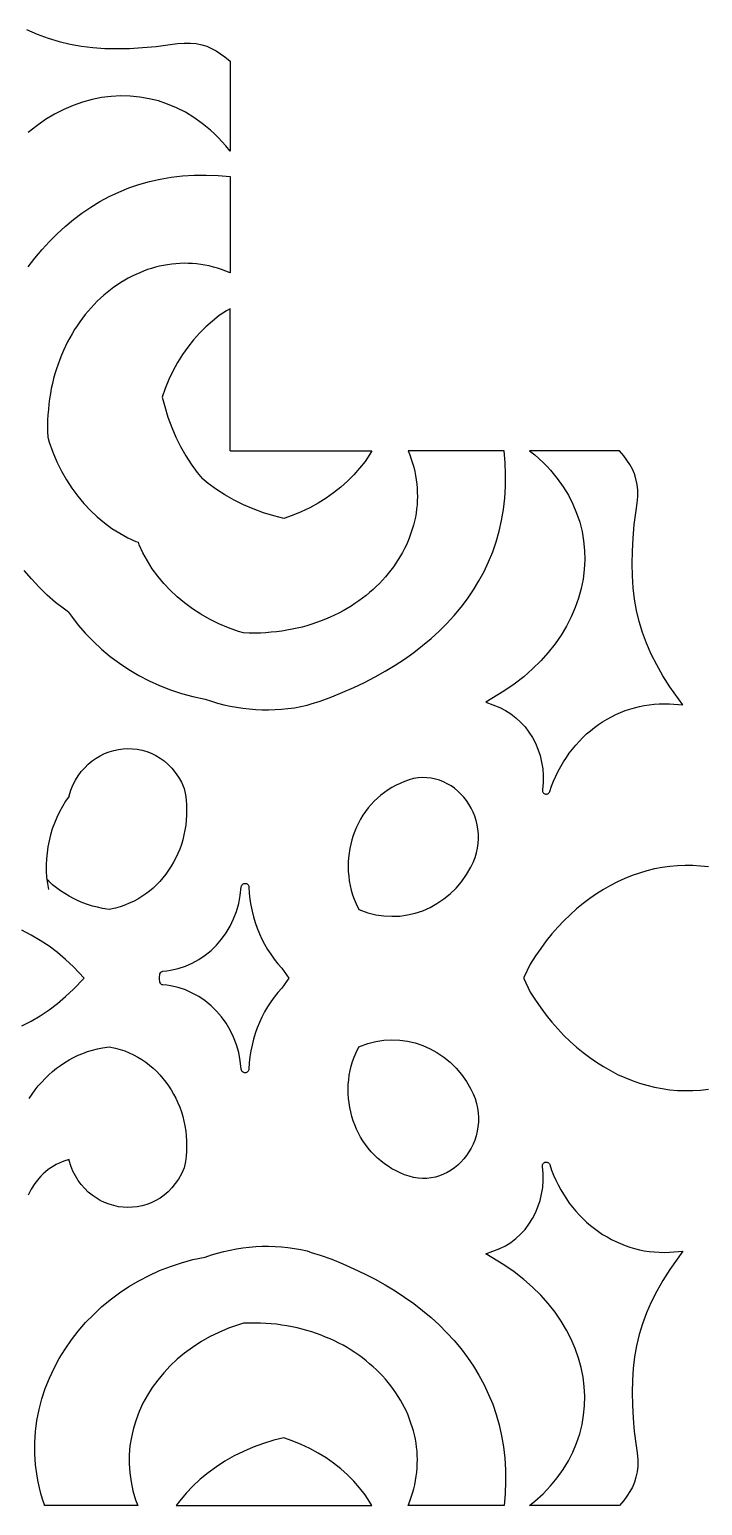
# Model space of a CAD drawing. Extents: x -1917 to -261, y -485 to 605.
# Drawn here: x -1780.2 to -1727.9, y -414.8 to -300.2 of the extents above; entities that cross this region are included whole.
import ezdxf

# ---------------------------------------------------------------- set-up
doc = ezdxf.new("R2010")
doc.units = 0
doc.layers.add('LAYER_1', color=18, linetype='CONTINUOUS')

msp = doc.modelspace()

# ---------------------------------------------------------------- linework, layer by layer
at = {"layer": 'LAYER_1'}
for points in [[(-1780.44, -300.17), (-1779.61, -300.53), (-1778.76, -300.84), (-1777.92, -301.1), (-1777.06, -301.3), (-1776.18, -301.46), (-1775.29, -301.57), (-1774.37, -301.63), (-1773.42, -301.65), (-1772.45, -301.63), (-1771.43, -301.57), (-1770.38, -301.48), (-1769.29, -301.34), (-1768.72, -301.26), (-1768.2, -301.22), (-1767.71, -301.22), (-1767.26, -301.26), (-1766.84, -301.35), (-1766.45, -301.47), (-1766.07, -301.63), (-1765.72, -301.82), (-1765.38, -302.05), (-1765.04, -302.3), (-1764.64, -302.63), (-1764.64, -309.63), (-1764.97, -309.21), (-1765.56, -308.57), (-1765.85, -308.27), (-1766.16, -307.99), (-1766.79, -307.47), (-1767.44, -307.01), (-1768.1, -306.6), (-1768.79, -306.25), (-1769.49, -305.96), (-1770.2, -305.72), (-1770.92, -305.54), (-1771.65, -305.42), (-1772.39, -305.34), (-1773.13, -305.33), (-1773.87, -305.37), (-1774.62, -305.46), (-1775.36, -305.61), (-1776.1, -305.81), (-1776.83, -306.07), (-1777.55, -306.38), (-1778.27, -306.74), (-1778.97, -307.16), (-1779.65, -307.64), (-1780.32, -308.16)], [(-1780.32, -318.61), (-1779.79, -317.93), (-1779.24, -317.27), (-1778.67, -316.64), (-1778.07, -316.04), (-1777.45, -315.47), (-1776.81, -314.94), (-1776.15, -314.44), (-1775.46, -313.97), (-1774.76, -313.54), (-1774.03, -313.15), (-1773.28, -312.8), (-1772.5, -312.48), (-1771.71, -312.21), (-1770.89, -311.98), (-1770.06, -311.79), (-1769.2, -311.64), (-1768.32, -311.54), (-1767.42, -311.49), (-1766.5, -311.48), (-1765.55, -311.52), (-1764.64, -311.6), (-1764.64, -319.06), (-1764.96, -318.93), (-1765.29, -318.81), (-1765.61, -318.71), (-1765.93, -318.62), (-1766.26, -318.54), (-1766.59, -318.47), (-1766.91, -318.42), (-1767.24, -318.38), (-1767.56, -318.35), (-1767.89, -318.34), (-1768.21, -318.33), (-1768.53, -318.34), (-1768.85, -318.36), (-1769.17, -318.39), (-1769.49, -318.44), (-1769.81, -318.49), (-1770.12, -318.56), (-1770.43, -318.64), (-1770.74, -318.73), (-1771.05, -318.82), (-1771.35, -318.94), (-1771.65, -319.06), (-1771.95, -319.19), (-1772.25, -319.33), (-1772.54, -319.48), (-1772.82, -319.64), (-1773.11, -319.82), (-1773.38, -320), (-1773.66, -320.19), (-1773.93, -320.39), (-1774.19, -320.6), (-1774.45, -320.82), (-1774.7, -321.05), (-1774.95, -321.28), (-1775.19, -321.53), (-1775.43, -321.78), (-1775.66, -322.05), (-1775.88, -322.32), (-1776.1, -322.6), (-1776.31, -322.89), (-1776.52, -323.18), (-1776.71, -323.48), (-1776.9, -323.8), (-1777.08, -324.11), (-1777.26, -324.44), (-1777.42, -324.77), (-1777.58, -325.11), (-1777.73, -325.46), (-1777.87, -325.81), (-1778, -326.17), (-1778.12, -326.54), (-1778.24, -326.91), (-1778.34, -327.29), (-1778.43, -327.68), (-1778.52, -328.07), (-1778.59, -328.46), (-1778.66, -328.87), (-1778.71, -329.28), (-1778.75, -329.69), (-1778.79, -330.11), (-1778.81, -330.53), (-1778.82, -330.96), (-1778.82, -331.39), (-1778.8, -331.83), (-1778.68, -332.23), (-1778.41, -333.01), (-1778.09, -333.76), (-1777.74, -334.47), (-1777.35, -335.16), (-1776.93, -335.8), (-1776.47, -336.42), (-1775.99, -337), (-1775.48, -337.54), (-1774.95, -338.04), (-1774.39, -338.5), (-1773.81, -338.93), (-1773.2, -339.31), (-1772.58, -339.65), (-1771.95, -339.94), (-1771.76, -340.01)], [(-1764.64, -332.89), (-1764.64, -321.86), (-1764.91, -322.02), (-1765.47, -322.4), (-1766.01, -322.82), (-1766.52, -323.27), (-1767.01, -323.76), (-1767.48, -324.29), (-1767.92, -324.84), (-1768.33, -325.43), (-1768.72, -326.05), (-1769.07, -326.7), (-1769.39, -327.37), (-1769.68, -328.07), (-1769.9, -328.72), (-1769.71, -329.47), (-1769.46, -330.29), (-1769.17, -331.08), (-1768.85, -331.84), (-1768.48, -332.57), (-1768.08, -333.28), (-1767.65, -333.95), (-1767.18, -334.59), (-1766.8, -335.05)], [(-1777.18, -345.43), (-1776.96, -345.75), (-1776.43, -346.44), (-1775.86, -347.09), (-1775.25, -347.72), (-1774.61, -348.32), (-1773.94, -348.88), (-1773.23, -349.41), (-1772.49, -349.9), (-1771.73, -350.35), (-1770.93, -350.77), (-1770.11, -351.14), (-1769.27, -351.47), (-1768.41, -351.75), (-1767.52, -351.99), (-1766.56, -352.19), (-1766.08, -352.36), (-1765.6, -352.5), (-1765.11, -352.63), (-1764.62, -352.74), (-1764.13, -352.83), (-1763.64, -352.9), (-1763.14, -352.96), (-1762.64, -353), (-1762.14, -353.02), (-1761.64, -353.02), (-1761.14, -353.01), (-1760.64, -352.98), (-1760.14, -352.93), (-1759.64, -352.86), (-1759.15, -352.77), (-1758.65, -352.67), (-1758.34, -352.56), (-1757.64, -352.35), (-1756.74, -352.01), (-1755.87, -351.66), (-1755.01, -351.29), (-1754.18, -350.89), (-1753.37, -350.47), (-1752.58, -350.03), (-1751.82, -349.56), (-1751.08, -349.08), (-1750.36, -348.57), (-1749.68, -348.04), (-1749.02, -347.49), (-1748.39, -346.91), (-1747.79, -346.32), (-1747.22, -345.7), (-1746.69, -345.06), (-1746.19, -344.4), (-1745.72, -343.71), (-1745.3, -343.01), (-1744.9, -342.28), (-1744.55, -341.53), (-1744.23, -340.75), (-1743.96, -339.96), (-1743.73, -339.14), (-1743.54, -338.31), (-1743.39, -337.45), (-1743.29, -336.57), (-1743.24, -335.67), (-1743.23, -334.75), (-1743.27, -333.8), (-1743.35, -332.89), (-1750.81, -332.89), (-1750.68, -333.21), (-1750.56, -333.54), (-1750.46, -333.86), (-1750.37, -334.18), (-1750.29, -334.51), (-1750.22, -334.83), (-1750.17, -335.16), (-1750.13, -335.49), (-1750.1, -335.81), (-1750.09, -336.13), (-1750.08, -336.46), (-1750.09, -336.78), (-1750.11, -337.1), (-1750.14, -337.42), (-1750.19, -337.74), (-1750.24, -338.06), (-1750.31, -338.37), (-1750.39, -338.68), (-1750.48, -338.99), (-1750.58, -339.3), (-1750.69, -339.6), (-1750.81, -339.9), (-1750.94, -340.2), (-1751.08, -340.5), (-1751.23, -340.79), (-1751.39, -341.07), (-1751.57, -341.35), (-1751.75, -341.63), (-1751.94, -341.91), (-1752.14, -342.18), (-1752.35, -342.44), (-1752.57, -342.7), (-1752.8, -342.95), (-1753.03, -343.2), (-1753.28, -343.44), (-1753.53, -343.68), (-1753.8, -343.91), (-1754.07, -344.13), (-1754.35, -344.35), (-1754.64, -344.56), (-1754.93, -344.76), (-1755.24, -344.96), (-1755.55, -345.15), (-1755.86, -345.33), (-1756.19, -345.51), (-1756.52, -345.67), (-1756.86, -345.83), (-1757.21, -345.98), (-1757.56, -346.12), (-1757.92, -346.25), (-1758.29, -346.37), (-1758.66, -346.49), (-1759.04, -346.59), (-1759.43, -346.68), (-1759.82, -346.77), (-1760.22, -346.84), (-1760.62, -346.91), (-1761.03, -346.96), (-1761.44, -347), (-1761.86, -347.04), (-1762.28, -347.06), (-1762.71, -347.07), (-1763.14, -347.07), (-1763.58, -347.05), (-1763.98, -346.93), (-1764.76, -346.65), (-1765.51, -346.34), (-1766.22, -345.98), (-1766.91, -345.6), (-1767.55, -345.17), (-1768.17, -344.72), (-1768.75, -344.24), (-1769.29, -343.73), (-1769.79, -343.2), (-1770.25, -342.64), (-1770.68, -342.06), (-1771.06, -341.45), (-1771.4, -340.83), (-1771.69, -340.2), (-1771.76, -340.01)], [(-1764.64, -332.89), (-1753.61, -332.89), (-1753.77, -333.16), (-1754.15, -333.72), (-1754.57, -334.25), (-1755.02, -334.77), (-1755.51, -335.26), (-1756.04, -335.73), (-1756.59, -336.17), (-1757.18, -336.58), (-1757.8, -336.96), (-1758.45, -337.32), (-1759.12, -337.64), (-1759.82, -337.93), (-1760.47, -338.15), (-1761.23, -337.96), (-1762.04, -337.71), (-1762.83, -337.42), (-1763.59, -337.1), (-1764.32, -336.73), (-1765.03, -336.33), (-1765.7, -335.9), (-1766.34, -335.43), (-1766.8, -335.05)], [(-1777.18, -345.43), (-1777.5, -345.21), (-1778.19, -344.68), (-1778.84, -344.11), (-1779.47, -343.5), (-1780.07, -342.86), (-1780.63, -342.19)], [(-1777.16, -359.76), (-1777.14, -359.76), (-1777.13, -359.7), (-1777, -359.28), (-1776.84, -358.88), (-1776.65, -358.5), (-1776.43, -358.15), (-1776.19, -357.82), (-1775.93, -357.52), (-1775.65, -357.25), (-1775.35, -357), (-1775.04, -356.78), (-1774.72, -356.59), (-1774.38, -356.43), (-1774.03, -356.29), (-1773.67, -356.19), (-1773.31, -356.11), (-1772.95, -356.06), (-1772.58, -356.04), (-1772.21, -356.05), (-1771.84, -356.09), (-1771.47, -356.17), (-1771.11, -356.27), (-1770.76, -356.4), (-1770.41, -356.57), (-1770.07, -356.77), (-1769.75, -357), (-1769.44, -357.27), (-1769.16, -357.56), (-1768.89, -357.89), (-1768.64, -358.25), (-1768.42, -358.64), (-1768.19, -359.13), (-1768.1, -359.62), (-1768.05, -360.02), (-1768.02, -360.42), (-1768.01, -360.82), (-1768.01, -361.21), (-1768.04, -361.6), (-1768.08, -361.99), (-1768.14, -362.37), (-1768.22, -362.75), (-1768.31, -363.12), (-1768.42, -363.48), (-1768.55, -363.84), (-1768.69, -364.19), (-1768.85, -364.53), (-1769.02, -364.86), (-1769.21, -365.18), (-1769.41, -365.49), (-1769.63, -365.79), (-1769.85, -366.08), (-1770.1, -366.36), (-1770.35, -366.62), (-1770.62, -366.87), (-1770.9, -367.11), (-1771.19, -367.33), (-1771.5, -367.54), (-1771.81, -367.73), (-1772.14, -367.91), (-1772.47, -368.06), (-1772.82, -368.2), (-1773.17, -368.33), (-1773.54, -368.43), (-1774.03, -368.54), (-1774.55, -368.45), (-1774.94, -368.37), (-1775.33, -368.27), (-1775.7, -368.15), (-1776.08, -368.02), (-1776.44, -367.86), (-1776.79, -367.69), (-1777.14, -367.51), (-1777.47, -367.3), (-1777.8, -367.09), (-1778.11, -366.85), (-1778.42, -366.61), (-1778.71, -366.34), (-1778.86, -366.2)], [(-1727.48, -365.23), (-1728.08, -365.16), (-1728.69, -365.13), (-1729.29, -365.12), (-1729.88, -365.14), (-1730.48, -365.2), (-1731.07, -365.28), (-1731.66, -365.39), (-1732.25, -365.53), (-1732.83, -365.71), (-1733.4, -365.9), (-1733.97, -366.13), (-1734.53, -366.39), (-1735.09, -366.67), (-1735.63, -366.98), (-1736.17, -367.32), (-1736.69, -367.69), (-1737.21, -368.08), (-1737.72, -368.5), (-1738.21, -368.95), (-1738.7, -369.42), (-1739.17, -369.91), (-1739.63, -370.44), (-1740.07, -370.98), (-1740.5, -371.56), (-1740.91, -372.15), (-1741.31, -372.78), (-1741.82, -373.83), (-1741.82, -373.87), (-1741.82, -373.9), (-1741.31, -374.96), (-1740.91, -375.58), (-1740.5, -376.18), (-1740.07, -376.75), (-1739.63, -377.3), (-1739.17, -377.82), (-1738.7, -378.32), (-1738.21, -378.79), (-1737.72, -379.24), (-1737.21, -379.65), (-1736.69, -380.05), (-1736.17, -380.41), (-1735.63, -380.75), (-1735.09, -381.06), (-1734.53, -381.35), (-1733.97, -381.6), (-1733.4, -381.83), (-1732.83, -382.03), (-1732.25, -382.2), (-1731.66, -382.34), (-1731.07, -382.45), (-1730.48, -382.54), (-1729.88, -382.59), (-1729.29, -382.61), (-1728.69, -382.61), (-1728.08, -382.57), (-1727.48, -382.5)], [(-1780.8, -377.59), (-1780.08, -377.21), (-1779.38, -376.79), (-1778.7, -376.34), (-1778.04, -375.84), (-1777.41, -375.31), (-1776.79, -374.73), (-1775.96, -373.87), (-1776.79, -373), (-1777.41, -372.43), (-1778.04, -371.89), (-1778.7, -371.4), (-1779.38, -370.94), (-1780.08, -370.53), (-1780.8, -370.15)], [(-1780.23, -383.22), (-1780.01, -382.89), (-1779.77, -382.56), (-1779.53, -382.25), (-1779.27, -381.95), (-1779, -381.67), (-1778.71, -381.39), (-1778.42, -381.13), (-1778.11, -380.88), (-1777.8, -380.65), (-1777.47, -380.43), (-1777.14, -380.23), (-1776.79, -380.04), (-1776.44, -379.87), (-1776.08, -379.72), (-1775.7, -379.58), (-1775.33, -379.46), (-1774.94, -379.36), (-1774.55, -379.28), (-1774.03, -379.2), (-1773.54, -379.31), (-1773.17, -379.41), (-1772.82, -379.53), (-1772.47, -379.67), (-1772.14, -379.83), (-1771.81, -380), (-1771.5, -380.2), (-1771.19, -380.4), (-1770.9, -380.63), (-1770.62, -380.86), (-1770.35, -381.11), (-1770.1, -381.38), (-1769.85, -381.66), (-1769.63, -381.95), (-1769.41, -382.25), (-1769.21, -382.56), (-1769.02, -382.88), (-1768.85, -383.21), (-1768.69, -383.55), (-1768.55, -383.9), (-1768.42, -384.25), (-1768.31, -384.62), (-1768.22, -384.99), (-1768.14, -385.36), (-1768.08, -385.75), (-1768.04, -386.13), (-1768.01, -386.52), (-1768.01, -386.92), (-1768.02, -387.31), (-1768.05, -387.71), (-1768.1, -388.11), (-1768.19, -388.6), (-1768.42, -389.09), (-1768.64, -389.48), (-1768.89, -389.84), (-1769.16, -390.17), (-1769.44, -390.47), (-1769.75, -390.73), (-1770.07, -390.96), (-1770.41, -391.16), (-1770.76, -391.33), (-1771.11, -391.47), (-1771.47, -391.57), (-1771.84, -391.64), (-1772.21, -391.68), (-1772.58, -391.69), (-1772.95, -391.68), (-1773.31, -391.63), (-1773.67, -391.55), (-1774.03, -391.44), (-1774.38, -391.31), (-1774.72, -391.15), (-1775.04, -390.95), (-1775.35, -390.73), (-1775.65, -390.49), (-1775.93, -390.21), (-1776.19, -389.91), (-1776.43, -389.59), (-1776.65, -389.23), (-1776.84, -388.86), (-1777, -388.46), (-1777.13, -388.03), (-1777.14, -387.97), (-1777.21, -387.99), (-1777.46, -388.06), (-1777.69, -388.14), (-1777.92, -388.24), (-1778.14, -388.35), (-1778.36, -388.47), (-1778.57, -388.61), (-1778.77, -388.75), (-1778.97, -388.91), (-1779.15, -389.08), (-1779.33, -389.25), (-1779.49, -389.43), (-1779.81, -389.84), (-1780.08, -390.28), (-1780.31, -390.74)]]:
    msp.add_lwpolyline(points, dxfattribs=at)
for points in [[(-1734.38, -332.89), (-1741.38, -332.89), (-1740.96, -333.22), (-1740.32, -333.8), (-1740.02, -334.1), (-1739.74, -334.41), (-1739.22, -335.04), (-1738.76, -335.69), (-1738.35, -336.35), (-1738, -337.04), (-1737.71, -337.74), (-1737.47, -338.45), (-1737.29, -339.17), (-1737.17, -339.9), (-1737.09, -340.64), (-1737.08, -341.38), (-1737.12, -342.12), (-1737.21, -342.87), (-1737.36, -343.61), (-1737.56, -344.35), (-1737.82, -345.08), (-1738.13, -345.8), (-1738.5, -346.52), (-1738.91, -347.22), (-1739.39, -347.9), (-1739.92, -348.57), (-1740.5, -349.22), (-1741.13, -349.85), (-1741.82, -350.45), (-1742.56, -351.03), (-1743.36, -351.58), (-1744.76, -352.43), (-1743.69, -352.85), (-1743.24, -353.07), (-1742.82, -353.34), (-1742.43, -353.64), (-1742.06, -353.98), (-1741.72, -354.35), (-1741.42, -354.75), (-1741.15, -355.17), (-1740.91, -355.62), (-1740.72, -356.09), (-1740.55, -356.58), (-1740.43, -357.09), (-1740.35, -357.61), (-1740.31, -358.14), (-1740.32, -358.68), (-1740.37, -359.23), (-1740.37, -359.3), (-1740.36, -359.36), (-1740.34, -359.41), (-1740.32, -359.46), (-1740.28, -359.5), (-1740.24, -359.53), (-1740.19, -359.55), (-1740.14, -359.57), (-1740.09, -359.57), (-1740.04, -359.57), (-1739.99, -359.56), (-1739.95, -359.55), (-1739.9, -359.52), (-1739.86, -359.48), (-1739.83, -359.43), (-1739.8, -359.37), (-1739.66, -358.96), (-1739.5, -358.56), (-1739.33, -358.17), (-1739.15, -357.79), (-1738.95, -357.42), (-1738.74, -357.07), (-1738.51, -356.72), (-1738.28, -356.39), (-1738.03, -356.07), (-1737.77, -355.76), (-1737.5, -355.46), (-1737.23, -355.18), (-1736.94, -354.9), (-1736.64, -354.65), (-1736.33, -354.4), (-1736.01, -354.17), (-1735.69, -353.95), (-1735.35, -353.75), (-1735.01, -353.56), (-1734.67, -353.39), (-1734.31, -353.23), (-1733.95, -353.09), (-1733.59, -352.97), (-1733.22, -352.86), (-1732.84, -352.76), (-1732.46, -352.69), (-1732.08, -352.63), (-1731.69, -352.59), (-1731.3, -352.56), (-1730.9, -352.55), (-1730.5, -352.57), (-1729.45, -352.65), (-1730.46, -351.23), (-1731.01, -350.38), (-1731.49, -349.53), (-1731.92, -348.69), (-1732.28, -347.85), (-1732.59, -347.01), (-1732.85, -346.17), (-1733.05, -345.31), (-1733.21, -344.43), (-1733.32, -343.54), (-1733.38, -342.62), (-1733.4, -341.67), (-1733.38, -340.69), (-1733.32, -339.68), (-1733.23, -338.63), (-1733.09, -337.54), (-1733.01, -336.97), (-1732.97, -336.45), (-1732.97, -335.96), (-1733.01, -335.51), (-1733.1, -335.09), (-1733.22, -334.7), (-1733.38, -334.32), (-1733.57, -333.97), (-1733.8, -333.63), (-1734.05, -333.29)], [(-1749.67, -368.63), (-1749.1, -368.38), (-1748.56, -368.08), (-1748.04, -367.72), (-1747.54, -367.32), (-1747.08, -366.87), (-1746.66, -366.38), (-1746.27, -365.83), (-1745.92, -365.25), (-1745.74, -364.88), (-1745.6, -364.51), (-1745.49, -364.14), (-1745.41, -363.77), (-1745.36, -363.4), (-1745.34, -363.03), (-1745.34, -362.67), (-1745.38, -362.31), (-1745.44, -361.96), (-1745.52, -361.62), (-1745.63, -361.29), (-1745.76, -360.97), (-1745.91, -360.66), (-1746.08, -360.36), (-1746.27, -360.08), (-1746.48, -359.81), (-1746.7, -359.57), (-1746.94, -359.34), (-1747.2, -359.12), (-1747.47, -358.93), (-1747.76, -358.77), (-1748.05, -358.62), (-1748.36, -358.5), (-1748.68, -358.41), (-1749.01, -358.34), (-1749.34, -358.3), (-1749.68, -358.29), (-1750.03, -358.32), (-1750.38, -358.37), (-1750.73, -358.46), (-1751.08, -358.59), (-1751.42, -358.74), (-1751.74, -358.89), (-1752.06, -359.06), (-1752.36, -359.24), (-1752.65, -359.44), (-1752.93, -359.65), (-1753.19, -359.88), (-1753.45, -360.12), (-1753.68, -360.38), (-1753.91, -360.65), (-1754.12, -360.92), (-1754.31, -361.21), (-1754.49, -361.51), (-1754.66, -361.82), (-1754.81, -362.13), (-1754.95, -362.46), (-1755.07, -362.79), (-1755.17, -363.12), (-1755.26, -363.46), (-1755.33, -363.81), (-1755.39, -364.16), (-1755.43, -364.52), (-1755.45, -364.87), (-1755.46, -365.23), (-1755.45, -365.59), (-1755.42, -365.95), (-1755.37, -366.31), (-1755.3, -366.67), (-1755.22, -367.03), (-1755.12, -367.39), (-1754.99, -367.74), (-1754.85, -368.09), (-1754.64, -368.54), (-1753.93, -368.79), (-1753.31, -368.95), (-1752.69, -369.04), (-1752.07, -369.07), (-1751.45, -369.05), (-1750.85, -368.96), (-1750.25, -368.82)], [(-1760.08, -373.87), (-1760.62, -374.65), (-1760.92, -374.99), (-1761.2, -375.34), (-1761.47, -375.71), (-1761.72, -376.1), (-1761.95, -376.49), (-1762.16, -376.9), (-1762.35, -377.31), (-1762.53, -377.74), (-1762.68, -378.17), (-1762.81, -378.62), (-1762.93, -379.07), (-1763.02, -379.52), (-1763.09, -379.99), (-1763.14, -380.46), (-1763.17, -380.94), (-1763.18, -381), (-1763.2, -381.06), (-1763.23, -381.11), (-1763.27, -381.15), (-1763.31, -381.18), (-1763.36, -381.21), (-1763.41, -381.22), (-1763.46, -381.23), (-1763.51, -381.22), (-1763.56, -381.21), (-1763.61, -381.19), (-1763.65, -381.16), (-1763.69, -381.12), (-1763.72, -381.08), (-1763.75, -381.02), (-1763.76, -380.95), (-1763.84, -380.29), (-1763.96, -379.66), (-1764.14, -379.05), (-1764.36, -378.46), (-1764.63, -377.91), (-1764.95, -377.38), (-1765.3, -376.89), (-1765.69, -376.44), (-1766.11, -376.02), (-1766.57, -375.64), (-1767.05, -375.31), (-1767.57, -375.03), (-1768.11, -374.79), (-1768.67, -374.61), (-1769.25, -374.48), (-1769.54, -374.43), (-1769.85, -374.4), (-1769.91, -374.39), (-1769.97, -374.36), (-1770.02, -374.32), (-1770.05, -374.27), (-1770.08, -374.19), (-1770.1, -374.1), (-1770.12, -374), (-1770.12, -373.87), (-1770.12, -373.74), (-1770.1, -373.63), (-1770.08, -373.54), (-1770.05, -373.47), (-1770.02, -373.41), (-1769.97, -373.37), (-1769.91, -373.35), (-1769.85, -373.33), (-1769.54, -373.3), (-1769.25, -373.26), (-1768.67, -373.13), (-1768.11, -372.94), (-1767.57, -372.71), (-1767.05, -372.42), (-1766.57, -372.09), (-1766.11, -371.72), (-1765.69, -371.3), (-1765.3, -370.84), (-1764.95, -370.35), (-1764.63, -369.83), (-1764.36, -369.27), (-1764.14, -368.69), (-1763.96, -368.08), (-1763.84, -367.45), (-1763.76, -366.78), (-1763.75, -366.72), (-1763.72, -366.66), (-1763.69, -366.61), (-1763.65, -366.57), (-1763.61, -366.54), (-1763.56, -366.52), (-1763.51, -366.51), (-1763.46, -366.51), (-1763.41, -366.51), (-1763.36, -366.53), (-1763.31, -366.55), (-1763.27, -366.58), (-1763.23, -366.63), (-1763.2, -366.68), (-1763.18, -366.73), (-1763.17, -366.8), (-1763.14, -367.28), (-1763.09, -367.75), (-1763.02, -368.21), (-1762.93, -368.67), (-1762.81, -369.12), (-1762.68, -369.56), (-1762.53, -370), (-1762.35, -370.42), (-1762.16, -370.84), (-1761.95, -371.24), (-1761.72, -371.64), (-1761.47, -372.02), (-1761.2, -372.39), (-1760.92, -372.75), (-1760.62, -373.09)], [(-1749.67, -379.11), (-1749.1, -379.36), (-1748.56, -379.66), (-1748.04, -380.01), (-1747.54, -380.41), (-1747.08, -380.86), (-1746.66, -381.36), (-1746.27, -381.9), (-1745.92, -382.49), (-1745.74, -382.86), (-1745.6, -383.23), (-1745.49, -383.6), (-1745.41, -383.97), (-1745.36, -384.34), (-1745.34, -384.7), (-1745.34, -385.07), (-1745.38, -385.42), (-1745.44, -385.77), (-1745.52, -386.12), (-1745.63, -386.45), (-1745.76, -386.77), (-1745.91, -387.08), (-1746.08, -387.37), (-1746.27, -387.66), (-1746.48, -387.92), (-1746.7, -388.17), (-1746.94, -388.4), (-1747.2, -388.61), (-1747.47, -388.8), (-1747.76, -388.97), (-1748.05, -389.11), (-1748.36, -389.23), (-1748.68, -389.33), (-1749.01, -389.39), (-1749.34, -389.43), (-1749.68, -389.44), (-1750.03, -389.42), (-1750.38, -389.36), (-1750.73, -389.27), (-1751.08, -389.15), (-1751.42, -388.99), (-1751.74, -388.84), (-1752.06, -388.68), (-1752.36, -388.49), (-1752.65, -388.29), (-1752.93, -388.08), (-1753.19, -387.85), (-1753.45, -387.61), (-1753.68, -387.36), (-1753.91, -387.09), (-1754.12, -386.81), (-1754.31, -386.52), (-1754.49, -386.22), (-1754.66, -385.92), (-1754.81, -385.6), (-1754.95, -385.28), (-1755.07, -384.95), (-1755.17, -384.61), (-1755.26, -384.27), (-1755.33, -383.92), (-1755.39, -383.57), (-1755.43, -383.22), (-1755.45, -382.86), (-1755.46, -382.5), (-1755.45, -382.14), (-1755.42, -381.78), (-1755.37, -381.42), (-1755.3, -381.06), (-1755.22, -380.7), (-1755.12, -380.35), (-1754.99, -380), (-1754.85, -379.65), (-1754.64, -379.2), (-1753.93, -378.94), (-1753.31, -378.79), (-1752.69, -378.7), (-1752.07, -378.66), (-1751.45, -378.69), (-1750.85, -378.77), (-1750.25, -378.91)], [(-1734.38, -414.85), (-1741.38, -414.85), (-1740.96, -414.51), (-1740.32, -413.93), (-1740.02, -413.63), (-1739.74, -413.33), (-1739.22, -412.7), (-1738.76, -412.05), (-1738.35, -411.38), (-1738, -410.7), (-1737.71, -410), (-1737.47, -409.29), (-1737.29, -408.56), (-1737.17, -407.83), (-1737.09, -407.1), (-1737.08, -406.36), (-1737.12, -405.61), (-1737.21, -404.87), (-1737.36, -404.13), (-1737.56, -403.39), (-1737.82, -402.66), (-1738.13, -401.93), (-1738.5, -401.22), (-1738.91, -400.52), (-1739.39, -399.83), (-1739.92, -399.16), (-1740.5, -398.51), (-1741.13, -397.89), (-1741.82, -397.28), (-1742.56, -396.7), (-1743.36, -396.16), (-1744.76, -395.3), (-1743.69, -394.89), (-1743.24, -394.66), (-1742.82, -394.4), (-1742.43, -394.09), (-1742.06, -393.76), (-1741.72, -393.39), (-1741.42, -392.99), (-1741.15, -392.56), (-1740.91, -392.11), (-1740.72, -391.64), (-1740.55, -391.15), (-1740.43, -390.65), (-1740.35, -390.13), (-1740.31, -389.6), (-1740.32, -389.06), (-1740.37, -388.5), (-1740.37, -388.44), (-1740.36, -388.38), (-1740.34, -388.32), (-1740.32, -388.28), (-1740.28, -388.24), (-1740.24, -388.21), (-1740.19, -388.18), (-1740.14, -388.17), (-1740.09, -388.16), (-1740.04, -388.16), (-1739.99, -388.17), (-1739.95, -388.19), (-1739.9, -388.22), (-1739.86, -388.26), (-1739.83, -388.31), (-1739.8, -388.36), (-1739.66, -388.78), (-1739.5, -389.18), (-1739.33, -389.57), (-1739.15, -389.94), (-1738.95, -390.31), (-1738.74, -390.67), (-1738.51, -391.01), (-1738.28, -391.35), (-1738.03, -391.67), (-1737.77, -391.98), (-1737.5, -392.28), (-1737.23, -392.56), (-1736.94, -392.83), (-1736.64, -393.09), (-1736.33, -393.33), (-1736.01, -393.56), (-1735.69, -393.78), (-1735.35, -393.98), (-1735.01, -394.17), (-1734.67, -394.34), (-1734.31, -394.5), (-1733.95, -394.64), (-1733.59, -394.77), (-1733.22, -394.88), (-1732.84, -394.97), (-1732.46, -395.05), (-1732.08, -395.11), (-1731.69, -395.15), (-1731.3, -395.17), (-1730.9, -395.18), (-1730.5, -395.17), (-1729.45, -395.09), (-1730.46, -396.5), (-1731.01, -397.36), (-1731.49, -398.2), (-1731.92, -399.04), (-1732.28, -399.88), (-1732.59, -400.72), (-1732.85, -401.57), (-1733.05, -402.43), (-1733.21, -403.3), (-1733.32, -404.2), (-1733.38, -405.12), (-1733.4, -406.06), (-1733.38, -407.04), (-1733.32, -408.05), (-1733.23, -409.11), (-1733.09, -410.2), (-1733.01, -410.76), (-1732.97, -411.29), (-1732.97, -411.78), (-1733.01, -412.23), (-1733.1, -412.65), (-1733.22, -413.04), (-1733.38, -413.41), (-1733.57, -413.76), (-1733.8, -414.11), (-1734.05, -414.45)], [(-1743.35, -414.85), (-1750.81, -414.85), (-1750.68, -414.52), (-1750.56, -414.2), (-1750.46, -413.88), (-1750.37, -413.55), (-1750.29, -413.23), (-1750.22, -412.9), (-1750.17, -412.57), (-1750.13, -412.25), (-1750.1, -411.92), (-1750.09, -411.6), (-1750.08, -411.28), (-1750.09, -410.95), (-1750.11, -410.63), (-1750.14, -410.31), (-1750.19, -410), (-1750.24, -409.68), (-1750.31, -409.36), (-1750.39, -409.05), (-1750.48, -408.74), (-1750.58, -408.44), (-1750.69, -408.13), (-1750.81, -407.83), (-1750.94, -407.53), (-1751.08, -407.24), (-1751.23, -406.95), (-1751.39, -406.66), (-1751.57, -406.38), (-1751.75, -406.1), (-1751.94, -405.83), (-1752.14, -405.56), (-1752.35, -405.3), (-1752.57, -405.04), (-1752.8, -404.78), (-1753.03, -404.53), (-1753.28, -404.29), (-1753.53, -404.06), (-1753.8, -403.83), (-1754.07, -403.6), (-1754.35, -403.38), (-1754.64, -403.17), (-1754.93, -402.97), (-1755.24, -402.77), (-1755.55, -402.58), (-1755.86, -402.4), (-1756.19, -402.23), (-1756.52, -402.06), (-1756.86, -401.91), (-1757.21, -401.76), (-1757.56, -401.62), (-1757.92, -401.48), (-1758.29, -401.36), (-1758.66, -401.25), (-1759.04, -401.14), (-1759.43, -401.05), (-1759.82, -400.97), (-1760.22, -400.89), (-1760.62, -400.83), (-1761.03, -400.77), (-1761.44, -400.73), (-1761.86, -400.7), (-1762.28, -400.68), (-1762.71, -400.67), (-1763.14, -400.67), (-1763.58, -400.68), (-1763.98, -400.8), (-1764.76, -401.08), (-1765.51, -401.4), (-1766.22, -401.75), (-1766.91, -402.14), (-1767.55, -402.56), (-1768.17, -403.01), (-1768.75, -403.49), (-1769.29, -404), (-1769.79, -404.54), (-1770.25, -405.1), (-1770.68, -405.68), (-1771.06, -406.28), (-1771.4, -406.9), (-1771.69, -407.54), (-1771.94, -408.19), (-1772.14, -408.85), (-1772.3, -409.53), (-1772.41, -410.21), (-1772.47, -410.9), (-1772.47, -411.6), (-1772.43, -412.3), (-1772.33, -413), (-1772.18, -413.7), (-1771.97, -414.4), (-1771.8, -414.85), (-1779.04, -414.85), (-1779.06, -414.79), (-1779.21, -414.35), (-1779.34, -413.91), (-1779.45, -413.47), (-1779.55, -413.02), (-1779.63, -412.58), (-1779.75, -411.7), (-1779.81, -410.82), (-1779.8, -409.95), (-1779.75, -409.09), (-1779.64, -408.24), (-1779.47, -407.39), (-1779.25, -406.57), (-1778.99, -405.75), (-1778.67, -404.96), (-1778.31, -404.18), (-1777.9, -403.42), (-1777.45, -402.69), (-1776.96, -401.98), (-1776.43, -401.3), (-1775.86, -400.64), (-1775.25, -400.02), (-1774.61, -399.42), (-1773.94, -398.86), (-1773.23, -398.33), (-1772.49, -397.84), (-1771.73, -397.38), (-1770.93, -396.97), (-1770.11, -396.6), (-1769.27, -396.27), (-1768.41, -395.98), (-1767.52, -395.74), (-1766.56, -395.54), (-1766.08, -395.38), (-1765.6, -395.23), (-1765.11, -395.11), (-1764.62, -395), (-1764.13, -394.9), (-1763.64, -394.83), (-1763.14, -394.77), (-1762.64, -394.73), (-1762.14, -394.71), (-1761.64, -394.71), (-1761.14, -394.73), (-1760.64, -394.76), (-1760.14, -394.81), (-1759.64, -394.88), (-1759.15, -394.96), (-1758.65, -395.07), (-1758.34, -395.18), (-1757.64, -395.39), (-1756.74, -395.72), (-1755.87, -396.07), (-1755.01, -396.45), (-1754.18, -396.85), (-1753.37, -397.27), (-1752.58, -397.71), (-1751.82, -398.17), (-1751.08, -398.66), (-1750.36, -399.16), (-1749.68, -399.69), (-1749.02, -400.25), (-1748.39, -400.82), (-1747.79, -401.42), (-1747.22, -402.03), (-1746.69, -402.68), (-1746.19, -403.34), (-1745.72, -404.02), (-1745.3, -404.73), (-1744.9, -405.46), (-1744.55, -406.21), (-1744.23, -406.98), (-1743.96, -407.78), (-1743.73, -408.59), (-1743.54, -409.43), (-1743.39, -410.29), (-1743.29, -411.17), (-1743.24, -412.07), (-1743.23, -412.99), (-1743.27, -413.93)], [(-1753.61, -414.85), (-1753.77, -414.58), (-1754.15, -414.02), (-1754.57, -413.48), (-1755.02, -412.96), (-1755.51, -412.47), (-1756.04, -412.01), (-1756.59, -411.57), (-1757.18, -411.15), (-1757.8, -410.77), (-1758.45, -410.42), (-1759.12, -410.1), (-1759.82, -409.81), (-1760.47, -409.58), (-1761.23, -409.77), (-1762.04, -410.02), (-1762.83, -410.31), (-1763.59, -410.64), (-1764.32, -411), (-1765.03, -411.4), (-1765.7, -411.84), (-1766.34, -412.31), (-1766.95, -412.81), (-1767.52, -413.34), (-1768.05, -413.9), (-1768.54, -414.48), (-1768.81, -414.85)]]:
    msp.add_lwpolyline(points, close=True, dxfattribs=at)
msp.add_lwpolyline([(-1777.14, -359.73, 0.207143), (-1778.75, -366.99)], format="xyb", dxfattribs=at)

doc.saveas('drawing.dxf')
